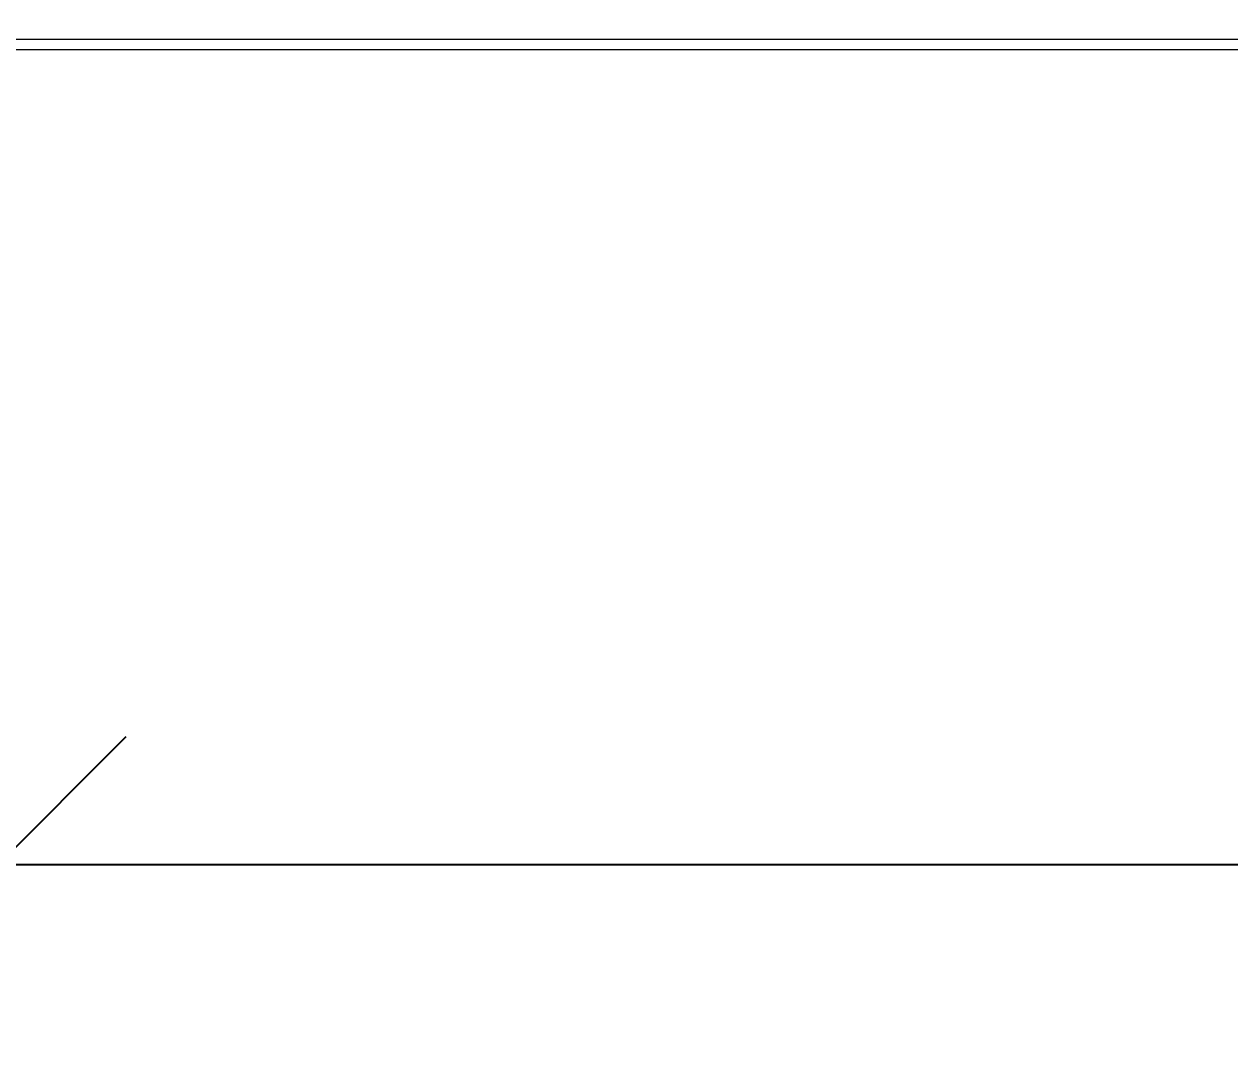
# Model space of a CAD drawing. Header units: millimetres. Extents: x -13407 to 8062823, y -2611 to 109271.
# Drawn here: x 6275 to 7457, y -1237 to -235 of the extents above; entities that cross this region are included whole.
import ezdxf

# ---------------------------------------------------------------- set-up
doc = ezdxf.new("R2010")
doc.units = ezdxf.units.MM
doc.layers.add('АР_Навесной фасад', color=5, linetype='Continuous', lineweight=5)
doc.layers.add('АР_Оси размеры', color=164, linetype='Continuous', lineweight=9)
doc.styles.add('ГОСТ 2.304', font='isocpeur.ttf', dxfattribs={"width": 0.7})
doc.dimstyles.new('СПДС', dxfattribs={"dimscale": 100, "dimtxt": 2.5, "dimasz": 2.5, "dimexe": 1.5, "dimexo": 0, "dimgap": 1, "dimtad": 1, "dimdec": 0, "dimrnd": 1, "dimtxsty": 'ГОСТ 2.304', "dimblk": 'OBLIQUE', "dimcen": 2.5, "dimdle": 1.5, "dimadec": 0, "dimazin": 2, "dimtfac": 0.75, "dimtdec": 0, "dimtmove": 1, "dimatfit": 3, "dimfxl": 1, "dimtolj": 1, "dimarcsym": 1})

# ---------------------------------------------------------------- blocks, each defined once
blk = doc.blocks.new('_Oblique')
at = {"color": 0, "linetype": 'ByBlock', "lineweight": -2}
blk.add_line((-0.5, -0.5), (0.5, 0.5), dxfattribs=at)
blk = doc.blocks.new('*D549')
at = {"layer": 'АР_Оси размеры', "color": 0, "lineweight": -2, "ltscale": 100, "transparency": 16777216}
for p, q in [((0, -648.7), (0, -1208.6)), ((6250, -648.7), (6250, -1208.6)), ((-150, -1058.6), (6400, -1058.6))]:
    blk.add_line(p, q, dxfattribs=at)
at = {"layer": 'АР_Оси размеры', "color": 0, "lineweight": -2, "ltscale": 100, "transparency": 16777216, "xscale": 250, "yscale": 250, "zscale": 250, "rotation": 180}
blk.add_blockref('_Oblique', (0, -1058.6), dxfattribs=at)
at = {"layer": 'АР_Оси размеры', "color": 0, "lineweight": -2, "ltscale": 100, "transparency": 16777216, "xscale": 250, "yscale": 250, "zscale": 250}
blk.add_blockref('_Oblique', (6250, -1058.6), dxfattribs=at)
at = {"layer": 'АР_Оси размеры', "color": 0, "ltscale": 100, "transparency": 16777216, "insert": (3125, -833.6), "char_height": 250, "attachment_point": 5, "style": 'ГОСТ 2.304'}
blk.add_mtext('\\A1;6250', dxfattribs=at)
blk = doc.blocks.new('*D550')
at = {"layer": 'АР_Оси размеры', "color": 0, "lineweight": -2, "ltscale": 100, "transparency": 16777216}
for p, q in [((12900, -234.8), (12900, -1208.6)), ((6250, -648.7), (6250, -1208.6)), ((6100, -1058.6), (13050, -1058.6))]:
    blk.add_line(p, q, dxfattribs=at)
at = {"layer": 'АР_Оси размеры', "color": 0, "lineweight": -2, "ltscale": 100, "transparency": 16777216, "xscale": 250, "yscale": 250, "zscale": 250, "rotation": 180}
blk.add_blockref('_Oblique', (6250, -1058.6), dxfattribs=at)
at = {"layer": 'АР_Оси размеры', "color": 0, "lineweight": -2, "ltscale": 100, "transparency": 16777216, "xscale": 250, "yscale": 250, "zscale": 250}
blk.add_blockref('_Oblique', (12900, -1058.6), dxfattribs=at)
at = {"layer": 'АР_Оси размеры', "color": 0, "ltscale": 100, "transparency": 16777216, "insert": (9575, -833.6), "char_height": 250, "attachment_point": 5, "style": 'ГОСТ 2.304'}
blk.add_mtext('\\A1;6650', dxfattribs=at)
blk = doc.blocks.new('*D505')
at = {"layer": 'АР_Оси размеры', "color": 0, "lineweight": -2, "ltscale": 100, "transparency": 16777216}
for p, q in [((0, -1786.3), (0, -1310.7)), ((68415, -1786.3), (68415, -1310.7)), ((-150, -1460.7), (68565, -1460.7))]:
    blk.add_line(p, q, dxfattribs=at)
at = {"layer": 'АР_Оси размеры', "color": 0, "lineweight": -2, "ltscale": 100, "transparency": 16777216, "xscale": 250, "yscale": 250, "zscale": 250, "rotation": 180}
blk.add_blockref('_Oblique', (0, -1460.7), dxfattribs=at)
at = {"layer": 'АР_Оси размеры', "color": 0, "lineweight": -2, "ltscale": 100, "transparency": 16777216, "xscale": 250, "yscale": 250, "zscale": 250}
blk.add_blockref('_Oblique', (68415, -1460.7), dxfattribs=at)
at = {"layer": 'АР_Оси размеры', "color": 0, "ltscale": 100, "transparency": 16777216, "insert": (34808.4, -1235.7), "char_height": 250, "attachment_point": 5, "style": 'ГОСТ 2.304'}
blk.add_mtext('\\A1;68415', dxfattribs=at)

msp = doc.modelspace()

# ---------------------------------------------------------------- linework, layer by layer
at = {"layer": 'АР_Навесной фасад', "color": 18, "ltscale": 100, "true_color": 0x000000}
for points in [[(13160, -260), (-260, -260)], [(13150, -250), (-250, -250)]]:
    msp.add_lwpolyline(points, dxfattribs=at)

# ---------------------------------------------------------------- dimensions: what is measured, and where the dimension line sits
at = {"layer": 'АР_Оси размеры', "ltscale": 100}
for base, p1, p2, picture, middle in [((12900, -1058.6), (6250, -648.7), (12900, -234.8), '*D550', (9575, -833.6)), ((6250, -1058.6), (0, -648.7), (6250, -648.7), '*D549', (3125, -833.6))]:
    dim = msp.add_linear_dim(base=base, p1=p1, p2=p2, dimstyle='СПДС', dxfattribs=at)
    dim.commit()
    dim.dimension.update_dxf_attribs({"geometry": picture, "text_midpoint": middle})
dim = msp.add_linear_dim(base=(68415, -1460.7), p1=(0, -1786.3), p2=(68415, -1786.3), dimstyle='СПДС', dxfattribs=at)
dim.commit()
dim.dimension.update_dxf_attribs({"geometry": '*D505', "text_midpoint": (34808.4, -1460.7), "dimtype": 160})

doc.saveas('drawing.dxf')
